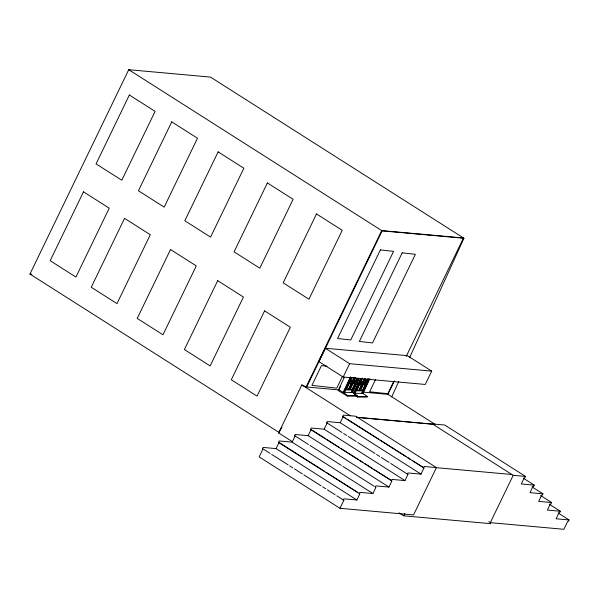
<?xml version="1.0" encoding="UTF-8"?>
<svg xmlns="http://www.w3.org/2000/svg" width="599" height="599" viewBox="0 0 599 599"><rect width="100%" height="100%" fill="white"/><g stroke="black" fill="none" stroke-linecap="round" stroke-linejoin="round"><path stroke-width="0.9" d="M356.285 382.357C357.056 383.255 356.12 381.069 356.884 382.656C359.093 385.359 358.921 381.81 356.645 381.982M356.36 382.387L356.734 382.626L356.285 382.162M356.36 382.057C358.262 381.773 355.986 383.57 356.907 382.11M358.022 383.764L358.801 382.948M358.801 383.36L357.506 382.184M359.205 383.233L359.954 383.075L359.49 382.828M359.744 383.772L360.426 383.061L361.729 383.824L361.107 384.708L359.744 383.772L360.95 384.64M360.591 383.54L360.591 383.12M360.89 384.468L361.729 383.824M361.564 383.757C358.771 383.877 362.732 384.73 360.426 383.061M391.768 396.815L398.717 381.556M409.521 357.813L463.933 238.26L210.504 77.091L128.733 69.701L29.95 274.043L279.149 432.523M344.41 377.22L338.113 390.496L347.315 396.104L356.697 396.186L356.974 395.602L352.541 392.45L343.16 392.367L338.555 389.56L339.079 389.567L340.651 386.25M350.58 376.741L343.16 392.367L347.592 395.52L356.974 395.602M343.571 392.367L350.692 377.37M344.62 392.375L351.456 377.976M352.085 377.527L350.587 380.679L352.467 380.694L354.002 377.475M351.096 382.656L351.531 381.735L354.249 381.758L354.039 382.821L351.096 382.656L354.039 382.821M351.328 382.798L351.763 381.87L354.481 381.892M348.371 389.328L351.007 383.772L349.135 383.749L346.492 389.313L345.017 389.32L348.371 389.328L347.727 389.343M351.665 383.263L348.543 389.844L347.622 389.283L344.912 389.253M354.219 377.887L352.639 381.211L351.823 380.709L352.467 380.694M349.584 389.852L352.714 383.27M353.687 381.219L355.267 377.894M350.25 389.343L352.886 383.787L354.765 383.802L352.122 389.357L351.478 389.372M355.873 377.49L354.346 380.709L356.225 380.724L357.341 378.366M347.315 396.104L347.592 395.52M353.807 382.679L354.249 381.758M351.081 392.435L357.925 378.029M352.122 392.442L358.853 378.276M352.541 392.45L359.175 378.463M356.18 396.111L357.715 397.047L367.097 397.13L367.374 396.538L357.992 396.456L353.56 393.303L360.591 378.501M353.972 393.311L361.092 378.313M355.012 393.318L362.238 378.111M360.987 381.615L362.485 378.471M364.252 383.622L364.918 382.836L361.976 382.671L361.534 383.592L365.001 383.734L365.158 384.738L362.522 390.293L361.878 390.316M361.766 383.734L362.2 382.813L364.918 382.836M361.407 384.708L358.764 390.263L356.892 390.249L359.527 384.693C361.811 385.12 362.402 383.899 360.853 384.386M362.223 381.653L362.867 381.638L364.012 379.219M358.943 390.78L362.066 384.199M364.619 378.823L363.039 382.147L362.118 381.593M359.984 390.788L363.106 384.206M364.08 382.162L365.66 378.83M364.739 381.653L365.892 379.234M357.715 397.047L357.992 396.456M367.12 379.272L365.974 381.683L366.618 381.668L368.115 378.516M361.482 393.371L368.318 378.972M362.522 393.386L369.246 379.219M353.56 393.303L362.942 393.386L369.972 378.583M262.414 448.853L263.103 447.431L276.079 448.599L356.892 499.993L359.872 493.831L278.445 442.384L279.127 440.961L292.11 442.137L372.922 493.531L375.902 487.369L375.281 487.309L375.97 485.886L388.953 487.062L391.933 480.9L310.499 429.446L311.188 428.03L324.171 429.198L404.984 480.593L407.964 474.43L390.698 463.454M292.724 441.875L278.625 432.912L301.814 384.94L306.111 386.954L338.637 389.897M276.079 448.599L279.059 442.436L278.445 442.384M306.111 386.954L381.705 230.585L463.476 237.975L406.174 356.51M325.317 348.251L318.87 361.586L343.167 377.033L425.268 384.453L431.714 371.118L407.425 355.671L325.317 348.251L349.614 363.698L431.714 371.118M306.546 387.283L382.155 230.87L463.933 238.26M292.11 442.137L295.09 435.975L308.425 444.458M295.09 435.975L294.468 435.915L295.157 434.492L308.141 435.668L311.121 429.505L310.499 429.446M342.329 376.629L336.758 388.152L311.929 385.359L321.476 365.607L326.994 366.229M343.167 377.033L349.614 363.698M324.171 429.198L327.151 423.036L342.059 432.515M407.964 474.43L407.342 474.378L408.031 472.955L421.015 474.123L423.987 467.961L342.561 416.515L343.249 415.092L355.611 416.208L436.424 467.602L413.542 514.93L339.985 508.289L259.172 456.895L263.028 448.906L270.089 453.398M327.151 423.036L326.53 422.984L327.219 421.561L340.202 422.729L343.182 416.567L345.533 418.065M375.506 379.601L369.62 391.783L387.867 393.693L393.76 381.511M362.792 392.075L387.882 394.344L394.389 380.889M339.985 508.289L343.841 500.3L336.78 495.807M359.25 493.778L359.939 492.356L372.922 493.531M391.312 480.84L392.001 479.417L404.984 480.593M423.373 467.909L424.062 466.486L436.424 467.602M399.009 512.834L403.704 515.821L404.902 513.328M490.319 522.65L513.201 475.321L525.563 476.437L524.881 477.86L524.26 477.8L521.28 483.962L534.263 485.138L533.574 486.56L532.96 486.508L529.98 492.67L542.956 493.838L542.275 495.261L541.653 495.208L538.673 501.37L551.657 502.539L550.968 503.961L550.354 503.909L547.374 510.071L560.35 511.246L559.668 512.662L559.047 512.609L556.067 518.771L569.05 519.947L568.361 521.37L567.747 521.31L563.884 529.299L490.319 522.65L488.754 521.654M278.625 432.912L281.942 427.364M359.28 383.263L359.977 383.158M359.834 382.986L359.288 382.933M356.884 383.075C358.404 384.595 356.794 382.072 358.636 382.881M359.834 383.645L359.213 383.038M359.804 383.952L360.194 383.959M349.928 381.189L356.398 381.241M360.313 381.57L362.867 381.638M364.065 381.608L366.618 381.668M360.328 382.125L366.79 382.184L365.877 381.623M348.955 383.233L355.424 383.293M359.355 384.176L365.824 384.229L364.903 383.667M365.158 384.738L363.286 384.723L360.643 390.278L362.522 390.293M349.569 389.298L352.294 389.874L345.833 389.814M349.674 389.357L352.122 389.357M356.233 390.758L362.695 390.81M29.95 274.043L31.807 274.215M356.562 417.241L435.031 424.332L387.882 394.344M356.69 417.368L434.552 424.399M342.561 416.515L343.182 416.567M435.705 467.617L511.711 474.483M356.892 499.993L343.908 498.825L343.227 500.247L343.841 500.3M403.704 515.821L490.828 523.691M357.026 382.199L356.57 381.952M361.107 384.708L359.969 384.019M358.187 383.832L357.049 383.143M357.962 383.592L356.824 382.896M360.65 383.3L361.789 383.996M360.201 383.12L361.339 383.817M357.274 382.244L358.412 382.941M360.95 384.229L359.804 383.532M358.022 383.353L356.884 382.656M356.667 382.057L357.056 382.282M359.385 382.851L360.194 383.128M357.663 382.664L358.352 383.068M356.465 381.975L356.839 382.199M361.1 384.199L361.556 384.476M359.977 383.293L361.115 383.989M357.049 382.417L358.187 383.113M359.49 383.15L359.872 383.39M357.498 382.903L358.172 383.323M359.385 383.233L359.767 383.472M356.465 382.357L356.839 382.596M128.733 69.701L382.155 230.87M525.563 476.437L444.757 425.043L432.388 423.927L513.201 475.321M523.279 478.152L534.263 485.138M531.972 486.852L542.956 493.838M540.672 495.553L551.657 502.539M549.373 504.261L560.35 511.246M558.066 512.961L569.05 519.947M301.814 384.94L350.378 415.826M347.106 419.068L378.486 439.022M380.058 440.018L405.942 456.49M407.515 457.486L410.652 459.478M413.003 460.975L423.987 467.961M340.202 422.729L421.015 474.123M343.624 433.519L346.761 435.51M348.333 436.506L356.18 441.5M357.745 442.496L375.011 453.473M376.576 454.469L379.714 456.468M381.286 457.464L389.133 462.458M311.907 430.007L325.242 438.483M326.814 439.486L339.363 447.468M340.936 448.464L358.195 459.44M359.767 460.444L362.904 462.435M364.469 463.431L372.316 468.425M373.888 469.421L391.147 480.398M308.141 435.668L388.953 487.062M309.997 445.454L341.378 465.408M342.95 466.411L374.33 486.366M279.845 442.938L324.568 471.383M326.133 472.379L357.521 492.333M271.661 454.394L288.134 464.876M289.706 465.872L292.844 467.864M294.416 468.867L302.255 473.854M303.828 474.85L321.086 485.826M322.659 486.83L325.796 488.821M327.368 489.825L335.208 494.811M359.183 383.15L359.58 383.472M361.279 383.944L361.721 384.236M358.861 383.12L357.67 382.252M362.942 393.386L367.374 396.538M358.419 383.517L358.951 383.248L358.419 383.517M129.362 94.994L96.057 163.886L121.799 180.254L155.104 111.369L129.362 94.994M83.486 191.815L50.181 260.707L75.923 277.075L109.228 208.19L83.486 191.815M124.54 218.358L91.243 287.25L116.977 303.618L150.282 234.726L124.54 218.358M171.741 121.867L138.436 190.759L164.178 207.127L197.483 138.234L171.741 121.867M170.528 249.521L137.223 318.413L162.965 334.781L196.27 265.889L170.528 249.521M218.126 151.854L184.821 220.746L210.563 237.114L243.868 168.229L218.126 151.854M217.699 280.661L184.395 349.554L210.137 365.922L243.441 297.029L217.699 280.661M267.379 182.942L234.074 251.835L259.816 268.202L293.113 199.317L267.379 182.942M264.608 310.866L231.304 379.759L257.046 396.126L290.35 327.241L264.608 310.866M316.489 213.948L283.185 282.84L308.927 299.208L342.231 230.316L316.489 213.948M380.402 249.888L337.559 338.51L350.729 339.992L393.573 251.37L380.402 249.888M402.199 252.83L359.355 341.452L372.533 342.928L415.369 254.313L402.199 252.83"/></g></svg>
